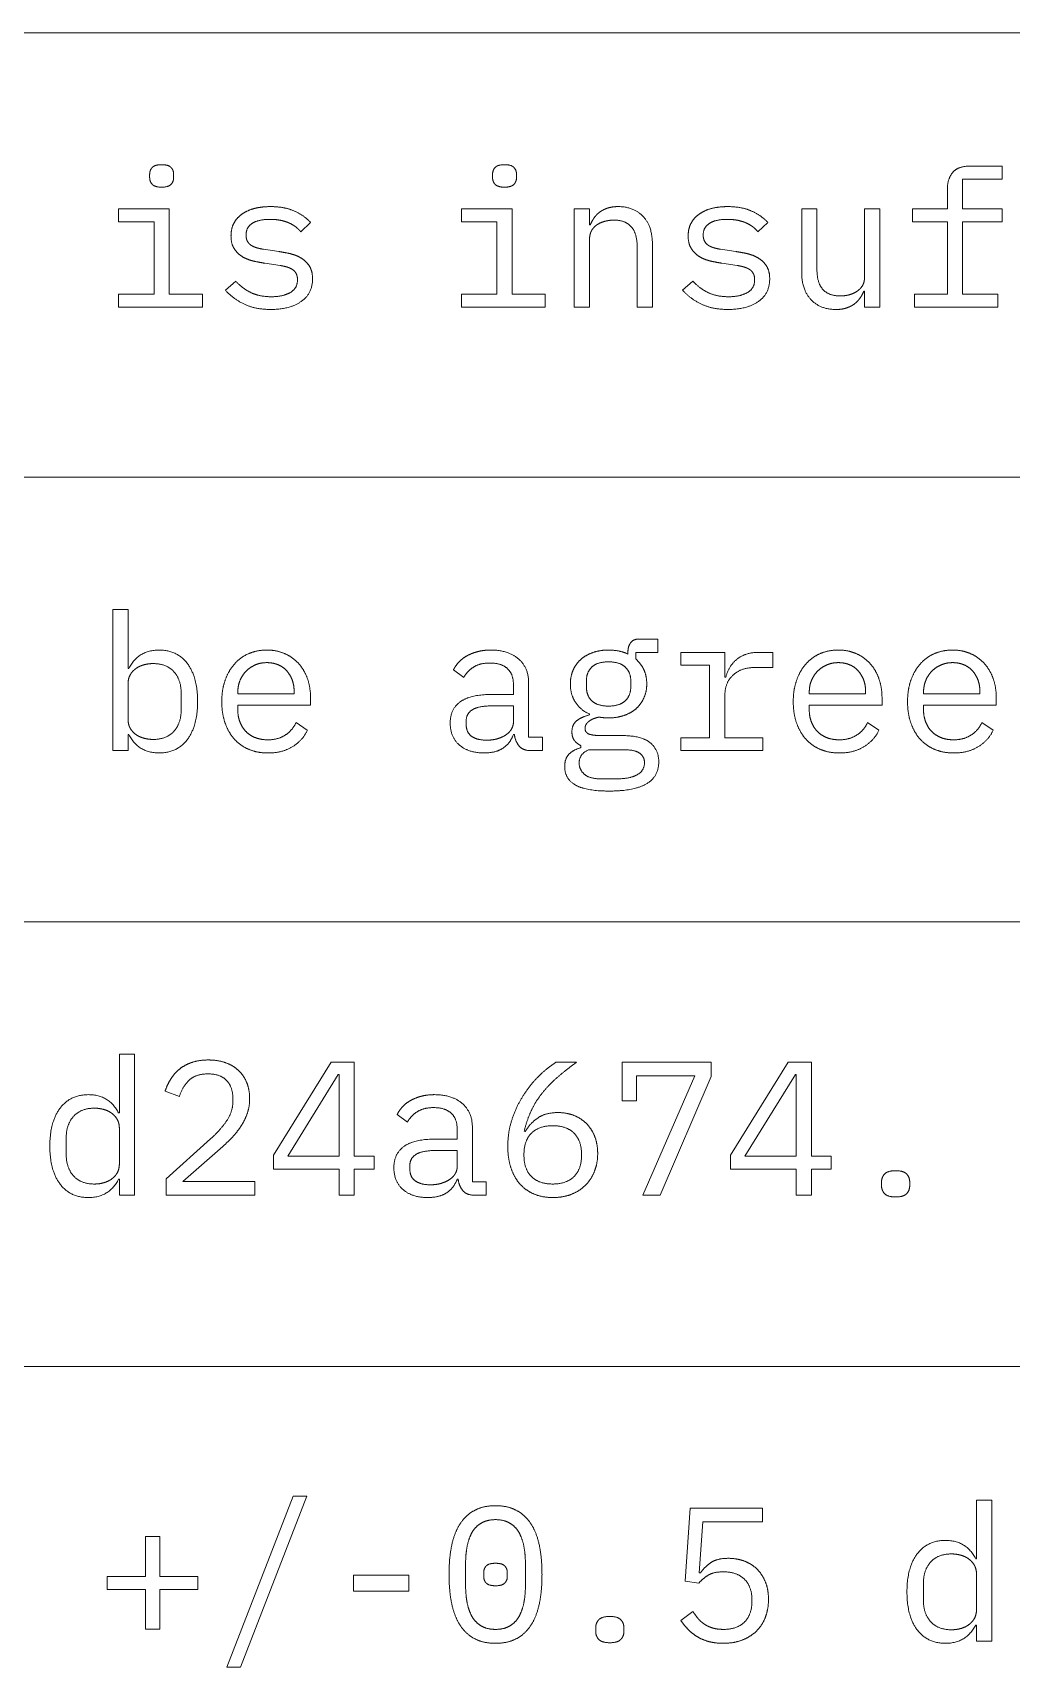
# Model space of a CAD drawing. Header units: millimetres. Extents: x 22 to 584, y 11 to 410.
# Drawn here: x 547.47 to 562.89, y 356.26 to 382 of the extents above; entities that cross this region are included whole.
import ezdxf

# ---------------------------------------------------------------- set-up
doc = ezdxf.new("R2010")
doc.units = ezdxf.units.MM
doc.layers.add('dims', color=7, linetype='Continuous', lineweight=5)

msp = doc.modelspace()

# ---------------------------------------------------------------- linework, layer by layer
at = {"layer": 'dims'}
for p, q in [((436.843, 382), (584, 382)), ((562.741, 379.898), (562.222, 379.898)), ((562.741, 379.694), (562.741, 379.898)), ((549.316, 379.769), (549.316, 379.721)), ((549.694, 379.721), (549.694, 379.769)), ((554.716, 379.769), (554.716, 379.721)), ((555.094, 379.721), (555.094, 379.769)), ((562.12, 379.694), (562.741, 379.694)), ((562.12, 379.226), (562.12, 379.694)), ((561.88, 379.544), (561.88, 379.226)), ((548.827, 379.226), (548.827, 379.022)), ((549.625, 379.226), (548.827, 379.226)), ((549.625, 377.882), (549.625, 379.226)), ((554.227, 379.226), (554.227, 379.022)), ((555.025, 379.226), (554.227, 379.226)), ((555.025, 377.882), (555.025, 379.226)), ((556.004, 379.226), (556.004, 377.678)), ((556.244, 379.226), (556.004, 379.226)), ((556.244, 378.974), (556.244, 379.226)), ((559.585, 379.226), (559.585, 378.233)), ((559.825, 379.226), (559.585, 379.226)), ((559.825, 378.275), (559.825, 379.226)), ((560.575, 379.226), (560.575, 378.152)), ((560.815, 379.226), (560.575, 379.226)), ((560.815, 377.678), (560.815, 379.226)), ((561.329, 379.226), (561.329, 379.022)), ((561.88, 379.226), (561.329, 379.226)), ((562.741, 379.226), (562.12, 379.226)), ((562.741, 379.022), (562.741, 379.226)), ((548.827, 379.022), (549.385, 379.022)), ((549.385, 379.022), (549.385, 377.882)), ((551.695, 378.866), (551.851, 379.013)), ((554.227, 379.022), (554.785, 379.022)), ((554.785, 379.022), (554.785, 377.882)), ((556.255, 378.974), (556.244, 378.974)), ((558.895, 378.866), (559.051, 379.013)), ((561.329, 379.022), (561.88, 379.022)), ((561.88, 379.022), (561.88, 377.882)), ((562.12, 379.022), (562.741, 379.022)), ((562.12, 377.882), (562.12, 379.022)), ((551.35, 378.554), (551.107, 378.59)), ((556.244, 377.678), (556.244, 378.752)), ((556.994, 378.629), (556.994, 377.678)), ((557.234, 377.678), (557.234, 378.671)), ((558.55, 378.554), (558.307, 378.59)), ((551.129, 378.371), (551.371, 378.335)), ((558.329, 378.371), (558.571, 378.335)), ((550.672, 378.086), (550.51, 377.945)), ((557.872, 378.086), (557.71, 377.945)), ((548.827, 377.882), (548.827, 377.678)), ((549.385, 377.882), (548.827, 377.882)), ((550.147, 377.882), (549.625, 377.882)), ((550.147, 377.678), (550.147, 377.882)), ((554.227, 377.882), (554.227, 377.678)), ((554.785, 377.882), (554.227, 377.882)), ((555.547, 377.882), (555.025, 377.882)), ((555.547, 377.678), (555.547, 377.882)), ((560.564, 377.93), (560.575, 377.93)), ((560.575, 377.93), (560.575, 377.678)), ((561.359, 377.882), (561.359, 377.678)), ((561.88, 377.882), (561.359, 377.882)), ((562.672, 377.882), (562.12, 377.882)), ((562.672, 377.678), (562.672, 377.882)), ((548.827, 377.678), (550.147, 377.678)), ((554.227, 377.678), (555.547, 377.678)), ((556.004, 377.678), (556.244, 377.678)), ((556.994, 377.678), (557.234, 377.678)), ((560.575, 377.678), (560.815, 377.678)), ((561.359, 377.678), (562.672, 377.678)), ((436.843, 375), (584, 375)), ((548.736, 372.916), (548.736, 370.696)), ((548.976, 372.916), (548.736, 372.916)), ((548.976, 371.992), (548.976, 372.916)), ((557.319, 372.454), (557.034, 372.454)), ((557.319, 372.244), (557.319, 372.454)), ((556.848, 372.244), (556.848, 372.217)), ((556.971, 372.244), (557.319, 372.244)), ((556.971, 372.139), (556.971, 372.244)), ((557.682, 372.244), (557.682, 372.04)), ((558.375, 372.244), (557.682, 372.244)), ((558.375, 371.854), (558.375, 372.244)), ((559.128, 372.244), (558.912, 372.244)), ((559.128, 372.004), (559.128, 372.244)), ((548.988, 371.992), (548.976, 371.992)), ((554.1, 371.968), (554.262, 371.848)), ((557.682, 372.04), (558.135, 372.04)), ((558.135, 372.04), (558.135, 370.9)), ((558.837, 372.004), (559.128, 372.004)), ((548.976, 371.191), (548.976, 371.749)), ((555.045, 371.734), (555.045, 371.581)), ((555.285, 370.906), (555.285, 371.758)), ((556.194, 371.704), (556.194, 371.791)), ((556.893, 371.791), (556.893, 371.704)), ((558.39, 371.854), (558.375, 371.854)), ((549.813, 371.602), (549.813, 371.338)), ((550.704, 371.59), (550.704, 371.611)), ((551.592, 371.59), (550.704, 371.59)), ((550.704, 371.41), (551.85, 371.41)), ((550.704, 371.338), (550.704, 371.41)), ((551.592, 371.623), (551.592, 371.59)), ((551.85, 371.41), (551.85, 371.524)), ((555.045, 371.581), (554.715, 371.581)), ((554.715, 371.401), (555.045, 371.401)), ((555.045, 371.401), (555.045, 371.146)), ((558.375, 370.9), (558.375, 371.569)), ((559.704, 371.59), (559.704, 371.611)), ((560.592, 371.59), (559.704, 371.59)), ((559.704, 371.41), (560.85, 371.41)), ((559.704, 371.338), (559.704, 371.41)), ((560.592, 371.623), (560.592, 371.59)), ((560.85, 371.41), (560.85, 371.524)), ((561.504, 371.59), (561.504, 371.611)), ((562.392, 371.59), (561.504, 371.59)), ((561.504, 371.41), (562.65, 371.41)), ((561.504, 371.338), (561.504, 371.41)), ((562.392, 371.623), (562.392, 371.59)), ((562.65, 371.41), (562.65, 371.524)), ((551.799, 371.017), (551.622, 371.137)), ((554.301, 371.104), (554.301, 371.167)), ((556.245, 371.272), (556.245, 371.26)), ((560.799, 371.017), (560.622, 371.137)), ((562.599, 371.017), (562.422, 371.137)), ((548.976, 370.948), (548.988, 370.948)), ((548.976, 370.696), (548.976, 370.948)), ((555.045, 370.948), (555.06, 370.948)), ((555.501, 370.906), (555.285, 370.906)), ((555.501, 370.696), (555.501, 370.906)), ((556.764, 370.933), (556.422, 370.933)), ((557.682, 370.9), (557.682, 370.696)), ((558.135, 370.9), (557.682, 370.9)), ((558.975, 370.9), (558.375, 370.9)), ((558.975, 370.696), (558.975, 370.9)), ((548.736, 370.696), (548.976, 370.696)), ((555.336, 370.696), (555.501, 370.696)), ((556.104, 370.777), (556.104, 370.741)), ((556.236, 370.711), (556.773, 370.711)), ((557.682, 370.696), (558.975, 370.696)), ((556.665, 370.252), (556.431, 370.252)), ((436.843, 368), (584, 368)), ((548.839, 365.916), (548.839, 364.992)), ((549.079, 365.916), (548.839, 365.916)), ((549.079, 363.696), (549.079, 365.916)), ((552.172, 365.79), (551.266, 364.329)), ((552.539, 365.79), (552.172, 365.79)), ((552.539, 364.314), (552.539, 365.79)), ((556.039, 365.79), (555.715, 365.79)), ((556.759, 365.79), (556.759, 365.184)), ((558.157, 365.79), (556.759, 365.79)), ((558.157, 365.568), (558.157, 365.79)), ((559.372, 365.79), (558.466, 364.329)), ((559.738, 365.79), (559.372, 365.79)), ((559.738, 364.314), (559.738, 365.79)), ((551.491, 364.314), (552.286, 365.595)), ((552.286, 365.595), (552.299, 365.595)), ((552.299, 365.595), (552.299, 364.314)), ((556.984, 365.574), (557.902, 365.574)), ((556.984, 365.184), (556.984, 365.574)), ((557.902, 365.574), (557.084, 363.696)), ((557.354, 363.696), (558.157, 365.568)), ((558.691, 364.314), (559.486, 365.595)), ((559.486, 365.595), (559.499, 365.595)), ((559.499, 365.595), (559.499, 364.314)), ((549.559, 365.334), (549.784, 365.25)), ((550.627, 365.211), (550.627, 365.175)), ((548.839, 364.992), (548.827, 364.992)), ((553.214, 364.968), (553.375, 364.848)), ((556.759, 365.184), (556.984, 365.184)), ((548.839, 364.749), (548.839, 364.191)), ((554.159, 364.734), (554.159, 364.581)), ((554.399, 363.906), (554.399, 364.758)), ((555.229, 364.698), (555.214, 364.704)), ((548.002, 364.338), (548.002, 364.602)), ((550.276, 364.584), (549.577, 363.954)), ((549.839, 363.915), (550.424, 364.425)), ((554.159, 364.581), (553.829, 364.581)), ((551.266, 364.329), (551.266, 364.107)), ((552.299, 364.314), (551.491, 364.314)), ((552.85, 364.314), (552.539, 364.314)), ((552.85, 364.107), (552.85, 364.314)), ((553.414, 364.104), (553.414, 364.167)), ((553.829, 364.401), (554.159, 364.401)), ((554.159, 364.401), (554.159, 364.146)), ((555.211, 364.32), (555.211, 364.344)), ((556.117, 364.344), (556.117, 364.32)), ((558.466, 364.329), (558.466, 364.107)), ((559.499, 364.314), (558.691, 364.314)), ((560.05, 364.314), (559.738, 364.314)), ((560.05, 364.107), (560.05, 364.314)), ((548.827, 363.948), (548.839, 363.948)), ((548.839, 363.948), (548.839, 363.696)), ((549.577, 363.954), (549.577, 363.696)), ((550.975, 363.915), (549.839, 363.915)), ((550.975, 363.696), (550.975, 363.915)), ((551.266, 364.107), (552.299, 364.107)), ((552.299, 364.107), (552.299, 363.696)), ((552.539, 364.107), (552.85, 364.107)), ((552.539, 363.696), (552.539, 364.107)), ((554.159, 363.948), (554.174, 363.948)), ((558.466, 364.107), (559.499, 364.107)), ((559.499, 364.107), (559.499, 363.696)), ((559.738, 364.107), (560.05, 364.107)), ((559.738, 363.696), (559.738, 364.107)), ((548.839, 363.696), (549.079, 363.696)), ((549.577, 363.696), (550.975, 363.696)), ((552.299, 363.696), (552.539, 363.696)), ((554.614, 363.906), (554.399, 363.906)), ((554.449, 363.696), (554.614, 363.696)), ((554.614, 363.696), (554.614, 363.906)), ((557.084, 363.696), (557.354, 363.696)), ((559.499, 363.696), (559.738, 363.696)), ((560.842, 363.903), (560.842, 363.849)), ((561.286, 363.849), (561.286, 363.903)), ((436.843, 361), (584, 361)), ((551.577, 358.958), (550.533, 356.264)), ((550.749, 356.264), (551.793, 358.958)), ((551.793, 358.958), (551.577, 358.958)), ((557.826, 358.772), (557.751, 357.62)), ((558.966, 358.772), (557.826, 358.772)), ((558.966, 358.553), (558.966, 358.772)), ((562.338, 358.898), (562.338, 357.974)), ((562.578, 358.898), (562.338, 358.898)), ((562.578, 356.678), (562.578, 358.898)), ((557.97, 357.752), (558.03, 358.553)), ((558.03, 358.553), (558.966, 358.553)), ((549.249, 358.322), (549.249, 357.695)), ((549.477, 358.322), (549.249, 358.322)), ((549.477, 357.695), (549.477, 358.322)), ((554.292, 357.554), (554.292, 357.896)), ((554.577, 357.758), (554.577, 357.692)), ((554.949, 357.692), (554.949, 357.758)), ((555.234, 357.896), (555.234, 357.554)), ((557.991, 357.752), (557.97, 357.752)), ((562.338, 357.974), (562.326, 357.974)), ((562.338, 357.731), (562.338, 357.173)), ((548.649, 357.695), (548.649, 357.491)), ((549.249, 357.695), (548.649, 357.695)), ((548.649, 357.491), (549.249, 357.491)), ((549.249, 357.491), (549.249, 356.864)), ((550.077, 357.695), (549.477, 357.695)), ((549.477, 357.491), (550.077, 357.491)), ((549.477, 356.864), (549.477, 357.491)), ((550.077, 357.491), (550.077, 357.695)), ((552.528, 357.716), (552.528, 357.464)), ((553.398, 357.716), (552.528, 357.716)), ((553.398, 357.464), (553.398, 357.716)), ((557.751, 357.62), (557.964, 357.59)), ((561.501, 357.32), (561.501, 357.584)), ((552.528, 357.464), (553.398, 357.464)), ((558.801, 357.326), (558.801, 357.302)), ((557.871, 357.143), (557.682, 356.999)), ((549.249, 356.864), (549.477, 356.864)), ((556.341, 356.885), (556.341, 356.831)), ((556.785, 356.831), (556.785, 356.885)), ((562.326, 356.93), (562.338, 356.93)), ((562.338, 356.93), (562.338, 356.678)), ((562.338, 356.678), (562.578, 356.678)), ((550.533, 356.264), (550.749, 356.264))]:
    msp.add_line(p, q, dxfattribs=at)
for points in [[(549.316, 379.769), (549.316, 379.835), (549.358, 379.879)], [(549.358, 379.879), (549.4, 379.922), (549.505, 379.922)], [(549.505, 379.922), (549.61, 379.922), (549.652, 379.879)], [(549.652, 379.879), (549.694, 379.835), (549.694, 379.769)], [(554.716, 379.769), (554.716, 379.835), (554.758, 379.879)], [(554.758, 379.879), (554.8, 379.922), (554.905, 379.922)], [(554.905, 379.922), (555.01, 379.922), (555.052, 379.879)], [(555.052, 379.879), (555.094, 379.835), (555.094, 379.769)], [(561.963, 379.799), (562.045, 379.898), (562.222, 379.898)], [(549.358, 379.611), (549.316, 379.655), (549.316, 379.721)], [(549.505, 379.568), (549.4, 379.568), (549.358, 379.611)], [(549.652, 379.611), (549.61, 379.568), (549.505, 379.568)], [(549.694, 379.721), (549.694, 379.655), (549.652, 379.611)], [(554.758, 379.611), (554.716, 379.655), (554.716, 379.721)], [(554.905, 379.568), (554.8, 379.568), (554.758, 379.611)], [(555.052, 379.611), (555.01, 379.568), (554.905, 379.568)], [(555.094, 379.721), (555.094, 379.655), (555.052, 379.611)], [(561.88, 379.544), (561.88, 379.7), (561.963, 379.799)], [(550.644, 379.003), (550.69, 379.088), (550.774, 379.146)], [(550.774, 379.146), (550.859, 379.205), (550.972, 379.234)], [(550.972, 379.234), (551.086, 379.262), (551.221, 379.262)], [(551.221, 379.262), (551.431, 379.262), (551.586, 379.196)], [(551.586, 379.196), (551.74, 379.13), (551.851, 379.013)], [(556.315, 379.083), (556.351, 379.136), (556.404, 379.175)], [(556.404, 379.175), (556.456, 379.214), (556.528, 379.238)], [(556.528, 379.238), (556.6, 379.262), (556.696, 379.262)], [(556.696, 379.262), (556.939, 379.262), (557.086, 379.108)], [(557.086, 379.108), (557.234, 378.953), (557.234, 378.671)], [(557.844, 379.003), (557.89, 379.088), (557.974, 379.146)], [(557.974, 379.146), (558.059, 379.205), (558.172, 379.234)], [(558.172, 379.234), (558.286, 379.262), (558.421, 379.262)], [(558.421, 379.262), (558.631, 379.262), (558.786, 379.196)], [(558.786, 379.196), (558.94, 379.13), (559.051, 379.013)], [(550.597, 378.8), (550.597, 378.917), (550.644, 379.003)], [(550.932, 378.998), (550.834, 378.935), (550.834, 378.815)], [(551.212, 379.061), (551.029, 379.061), (550.932, 378.998)], [(551.392, 379.043), (551.314, 379.061), (551.212, 379.061)], [(551.529, 378.996), (551.47, 379.025), (551.392, 379.043)], [(551.628, 378.933), (551.587, 378.968), (551.529, 378.996)], [(551.695, 378.866), (551.669, 378.899), (551.628, 378.933)], [(556.276, 378.884), (556.244, 378.827), (556.244, 378.752)], [(556.255, 378.974), (556.279, 379.031), (556.315, 379.083)], [(556.363, 378.977), (556.309, 378.941), (556.276, 378.884)], [(556.486, 379.031), (556.417, 379.013), (556.363, 378.977)], [(556.627, 379.049), (556.555, 379.049), (556.486, 379.031)], [(556.9, 378.945), (556.807, 379.049), (556.627, 379.049)], [(556.994, 378.629), (556.994, 378.842), (556.9, 378.945)], [(557.797, 378.8), (557.797, 378.917), (557.844, 379.003)], [(558.132, 378.998), (558.034, 378.935), (558.034, 378.815)], [(558.412, 379.061), (558.229, 379.061), (558.132, 378.998)], [(558.592, 379.043), (558.514, 379.061), (558.412, 379.061)], [(558.729, 378.996), (558.67, 379.025), (558.592, 379.043)], [(558.828, 378.933), (558.787, 378.968), (558.729, 378.996)], [(558.895, 378.866), (558.869, 378.899), (558.828, 378.933)], [(550.65, 378.596), (550.597, 378.674), (550.597, 378.8)], [(550.78, 378.471), (550.702, 378.518), (550.65, 378.596)], [(550.834, 378.815), (550.834, 378.755), (550.857, 378.714)], [(550.857, 378.714), (550.879, 378.674), (550.918, 378.65)], [(550.918, 378.65), (550.957, 378.626), (551.007, 378.612)], [(551.007, 378.612), (551.056, 378.599), (551.107, 378.59)], [(557.85, 378.596), (557.797, 378.674), (557.797, 378.8)], [(557.98, 378.471), (557.902, 378.518), (557.85, 378.596)], [(558.034, 378.815), (558.034, 378.755), (558.057, 378.714)], [(558.057, 378.714), (558.079, 378.674), (558.118, 378.65)], [(558.118, 378.65), (558.157, 378.626), (558.207, 378.612)], [(558.207, 378.612), (558.256, 378.599), (558.307, 378.59)], [(550.953, 378.404), (550.859, 378.425), (550.78, 378.471)], [(551.129, 378.371), (551.047, 378.383), (550.953, 378.404)], [(551.35, 378.554), (551.434, 378.542), (551.527, 378.521)], [(551.473, 378.312), (551.425, 378.326), (551.371, 378.335)], [(551.527, 378.521), (551.62, 378.5), (551.698, 378.454)], [(551.698, 378.454), (551.776, 378.407), (551.829, 378.329)], [(551.829, 378.329), (551.881, 378.251), (551.881, 378.125)], [(558.153, 378.404), (558.059, 378.425), (557.98, 378.471)], [(558.329, 378.371), (558.247, 378.383), (558.153, 378.404)], [(558.55, 378.554), (558.634, 378.542), (558.727, 378.521)], [(558.673, 378.312), (558.625, 378.326), (558.571, 378.335)], [(558.727, 378.521), (558.82, 378.5), (558.898, 378.454)], [(558.898, 378.454), (558.976, 378.407), (559.029, 378.329)], [(559.029, 378.329), (559.081, 378.251), (559.081, 378.125)], [(550.672, 378.086), (550.784, 377.969), (550.915, 377.906)], [(551.56, 378.275), (551.521, 378.299), (551.473, 378.312)], [(551.529, 377.908), (551.644, 377.972), (551.644, 378.11)], [(551.622, 378.21), (551.599, 378.251), (551.56, 378.275)], [(551.644, 378.11), (551.644, 378.17), (551.622, 378.21)], [(551.881, 378.125), (551.881, 377.894), (551.703, 377.768)], [(557.872, 378.086), (557.984, 377.969), (558.115, 377.906)], [(558.76, 378.275), (558.721, 378.299), (558.673, 378.312)], [(558.729, 377.908), (558.844, 377.972), (558.844, 378.11)], [(558.822, 378.21), (558.799, 378.251), (558.76, 378.275)], [(558.844, 378.11), (558.844, 378.17), (558.822, 378.21)], [(559.081, 378.125), (559.081, 377.894), (558.903, 377.768)], [(559.732, 377.796), (559.585, 377.951), (559.585, 378.233)], [(559.825, 378.275), (559.825, 378.062), (559.918, 377.959)], [(560.542, 378.018), (560.575, 378.074), (560.575, 378.152)], [(550.809, 377.725), (550.634, 377.807), (550.51, 377.945)], [(550.915, 377.906), (551.047, 377.843), (551.234, 377.843)], [(551.234, 377.843), (551.414, 377.843), (551.529, 377.908)], [(558.009, 377.725), (557.834, 377.807), (557.71, 377.945)], [(558.115, 377.906), (558.247, 377.843), (558.434, 377.843)], [(558.434, 377.843), (558.614, 377.843), (558.729, 377.908)], [(559.918, 377.959), (560.011, 377.855), (560.191, 377.855)], [(560.191, 377.855), (560.264, 377.855), (560.332, 377.873)], [(560.332, 377.873), (560.401, 377.891), (560.455, 377.927)], [(560.503, 377.82), (560.467, 377.768), (560.415, 377.729)], [(560.455, 377.927), (560.509, 377.963), (560.542, 378.018)], [(560.564, 377.93), (560.539, 377.873), (560.503, 377.82)], [(551.227, 377.642), (550.984, 377.642), (550.809, 377.725)], [(551.703, 377.768), (551.524, 377.642), (551.227, 377.642)], [(558.427, 377.642), (558.184, 377.642), (558.009, 377.725)], [(558.903, 377.768), (558.724, 377.642), (558.427, 377.642)], [(560.122, 377.642), (559.879, 377.642), (559.732, 377.796)], [(560.29, 377.666), (560.219, 377.642), (560.122, 377.642)], [(560.415, 377.729), (560.362, 377.69), (560.29, 377.666)], [(556.89, 372.394), (556.932, 372.454), (557.034, 372.454)], [(548.988, 371.992), (549.138, 372.28), (549.465, 372.28)], [(549.465, 372.28), (549.75, 372.28), (549.91, 372.067)], [(550.65, 372.059), (550.743, 372.166), (550.873, 372.223)], [(550.873, 372.223), (551.004, 372.28), (551.163, 372.28)], [(551.163, 372.28), (551.319, 372.28), (551.446, 372.223)], [(551.446, 372.223), (551.574, 372.166), (551.664, 372.065)], [(554.181, 372.085), (554.232, 372.142), (554.307, 372.185)], [(554.307, 372.185), (554.382, 372.229), (554.478, 372.254)], [(554.478, 372.254), (554.574, 372.28), (554.691, 372.28)], [(554.691, 372.28), (554.964, 372.28), (555.124, 372.142)], [(556.105, 372.131), (556.185, 372.202), (556.296, 372.241)], [(556.296, 372.241), (556.407, 372.28), (556.542, 372.28)], [(556.542, 372.28), (556.716, 372.28), (556.848, 372.217)], [(556.848, 372.244), (556.848, 372.334), (556.89, 372.394)], [(558.571, 372.14), (558.705, 372.244), (558.912, 372.244)], [(559.65, 372.059), (559.743, 372.166), (559.873, 372.223)], [(559.873, 372.223), (560.004, 372.28), (560.163, 372.28)], [(560.163, 372.28), (560.319, 372.28), (560.446, 372.223)], [(560.446, 372.223), (560.574, 372.166), (560.664, 372.065)], [(561.45, 372.059), (561.543, 372.166), (561.673, 372.223)], [(561.673, 372.223), (561.804, 372.28), (561.963, 372.28)], [(561.963, 372.28), (562.119, 372.28), (562.246, 372.223)], [(562.246, 372.223), (562.374, 372.166), (562.464, 372.065)], [(549.007, 371.885), (548.976, 371.827), (548.976, 371.749)], [(549.093, 371.984), (549.039, 371.944), (549.007, 371.885)], [(549.219, 372.046), (549.147, 372.025), (549.093, 371.984)], [(549.372, 372.067), (549.291, 372.067), (549.219, 372.046)], [(549.697, 371.939), (549.582, 372.067), (549.372, 372.067)], [(549.813, 371.602), (549.813, 371.812), (549.697, 371.939)], [(549.91, 372.067), (550.071, 371.854), (550.071, 371.47)], [(550.504, 371.803), (550.557, 371.953), (550.65, 372.059)], [(550.834, 371.947), (550.773, 371.884), (550.738, 371.798)], [(550.98, 372.046), (550.896, 372.01), (550.834, 371.947)], [(551.163, 372.082), (551.064, 372.082), (550.98, 372.046)], [(551.338, 372.049), (551.259, 372.082), (551.163, 372.082)], [(551.473, 371.954), (551.418, 372.016), (551.338, 372.049)], [(551.56, 371.809), (551.529, 371.893), (551.473, 371.954)], [(551.664, 372.065), (551.754, 371.965), (551.802, 371.827)], [(554.1, 371.968), (554.13, 372.028), (554.181, 372.085)], [(554.421, 372.014), (554.322, 371.953), (554.262, 371.848)], [(554.676, 372.076), (554.52, 372.076), (554.421, 372.014)], [(554.949, 371.99), (554.853, 372.076), (554.676, 372.076)], [(555.045, 371.734), (555.045, 371.905), (554.949, 371.99)], [(555.124, 372.142), (555.285, 372.004), (555.285, 371.758)], [(555.942, 371.746), (555.942, 371.863), (555.984, 371.962)], [(555.984, 371.962), (556.026, 372.061), (556.105, 372.131)], [(556.278, 372.011), (556.194, 371.929), (556.194, 371.791)], [(556.542, 372.094), (556.362, 372.094), (556.278, 372.011)], [(556.807, 372.011), (556.722, 372.094), (556.542, 372.094)], [(556.893, 371.791), (556.893, 371.929), (556.807, 372.011)], [(556.971, 372.139), (557.055, 372.067), (557.1, 371.968)], [(557.1, 371.968), (557.145, 371.869), (557.145, 371.746)], [(558.39, 371.854), (558.438, 372.037), (558.571, 372.14)], [(558.837, 372.004), (558.63, 372.004), (558.502, 371.884)], [(559.504, 371.803), (559.557, 371.953), (559.65, 372.059)], [(559.834, 371.947), (559.773, 371.884), (559.738, 371.798)], [(559.98, 372.046), (559.896, 372.01), (559.834, 371.947)], [(560.163, 372.082), (560.064, 372.082), (559.98, 372.046)], [(560.338, 372.049), (560.259, 372.082), (560.163, 372.082)], [(560.473, 371.954), (560.418, 372.016), (560.338, 372.049)], [(560.56, 371.809), (560.529, 371.893), (560.473, 371.954)], [(560.664, 372.065), (560.754, 371.965), (560.802, 371.827)], [(561.304, 371.803), (561.357, 371.953), (561.45, 372.059)], [(561.634, 371.947), (561.573, 371.884), (561.538, 371.798)], [(561.78, 372.046), (561.696, 372.01), (561.634, 371.947)], [(561.963, 372.082), (561.864, 372.082), (561.78, 372.046)], [(562.138, 372.049), (562.059, 372.082), (561.963, 372.082)], [(562.273, 371.954), (562.218, 372.016), (562.138, 372.049)], [(562.36, 371.809), (562.329, 371.893), (562.273, 371.954)], [(562.464, 372.065), (562.554, 371.965), (562.602, 371.827)], [(550.452, 371.467), (550.452, 371.653), (550.504, 371.803)], [(550.738, 371.798), (550.704, 371.713), (550.704, 371.611)], [(551.592, 371.623), (551.592, 371.725), (551.56, 371.809)], [(551.802, 371.827), (551.85, 371.689), (551.85, 371.524)], [(556.021, 371.458), (555.942, 371.581), (555.942, 371.746)], [(556.194, 371.704), (556.194, 371.566), (556.278, 371.482)], [(556.807, 371.482), (556.893, 371.566), (556.893, 371.704)], [(557.145, 371.746), (557.145, 371.629), (557.101, 371.53)], [(558.502, 371.884), (558.375, 371.764), (558.375, 371.569)], [(559.452, 371.467), (559.452, 371.653), (559.504, 371.803)], [(559.738, 371.798), (559.704, 371.713), (559.704, 371.611)], [(560.592, 371.623), (560.592, 371.725), (560.56, 371.809)], [(560.802, 371.827), (560.85, 371.689), (560.85, 371.524)], [(561.252, 371.467), (561.252, 371.653), (561.304, 371.803)], [(561.538, 371.798), (561.504, 371.713), (561.504, 371.611)], [(562.392, 371.623), (562.392, 371.725), (562.36, 371.809)], [(562.602, 371.827), (562.65, 371.689), (562.65, 371.524)], [(550.071, 371.47), (550.071, 371.086), (549.91, 370.873)], [(550.503, 371.135), (550.452, 371.284), (550.452, 371.467)], [(554.049, 371.131), (554.049, 371.347), (554.206, 371.464)], [(554.206, 371.464), (554.364, 371.581), (554.715, 371.581)], [(554.715, 371.401), (554.499, 371.401), (554.4, 371.341)], [(556.245, 371.272), (556.101, 371.335), (556.021, 371.458)], [(556.278, 371.482), (556.362, 371.398), (556.542, 371.398)], [(556.542, 371.398), (556.722, 371.398), (556.807, 371.482)], [(557.101, 371.53), (557.058, 371.431), (556.98, 371.36)], [(559.503, 371.135), (559.452, 371.284), (559.452, 371.467)], [(561.303, 371.135), (561.252, 371.284), (561.252, 371.467)], [(548.976, 371.191), (548.976, 371.113), (549.007, 371.054)], [(549.697, 371), (549.813, 371.128), (549.813, 371.338)], [(550.648, 370.88), (550.554, 370.987), (550.503, 371.135)], [(550.704, 371.338), (550.704, 371.236), (550.737, 371.149)], [(550.737, 371.149), (550.77, 371.062), (550.831, 370.999)], [(551.448, 370.939), (551.562, 371.011), (551.622, 371.137)], [(554.193, 370.786), (554.049, 370.912), (554.049, 371.131)], [(554.4, 371.341), (554.301, 371.281), (554.301, 371.167)], [(555.013, 371.033), (555.045, 371.086), (555.045, 371.146)], [(555.966, 370.99), (555.966, 371.11), (556.045, 371.17)], [(556.045, 371.17), (556.125, 371.23), (556.245, 371.26)], [(556.194, 371.116), (556.173, 371.086), (556.173, 371.047)], [(556.248, 371.168), (556.215, 371.146), (556.194, 371.116)], [(556.32, 371.204), (556.281, 371.191), (556.248, 371.168)], [(556.395, 371.224), (556.359, 371.218), (556.32, 371.204)], [(556.467, 371.215), (556.431, 371.218), (556.395, 371.224)], [(556.542, 371.212), (556.503, 371.212), (556.467, 371.215)], [(556.789, 371.251), (556.677, 371.212), (556.542, 371.212)], [(556.98, 371.36), (556.902, 371.29), (556.789, 371.251)], [(559.648, 370.88), (559.554, 370.987), (559.503, 371.135)], [(559.704, 371.338), (559.704, 371.236), (559.737, 371.149)], [(559.737, 371.149), (559.77, 371.062), (559.831, 370.999)], [(560.448, 370.939), (560.562, 371.011), (560.622, 371.137)], [(561.448, 370.88), (561.354, 370.987), (561.303, 371.135)], [(561.504, 371.338), (561.504, 371.236), (561.537, 371.149)], [(561.537, 371.149), (561.57, 371.062), (561.631, 370.999)], [(562.248, 370.939), (562.362, 371.011), (562.422, 371.137)], [(549.465, 370.66), (549.138, 370.66), (548.988, 370.948)], [(549.007, 371.054), (549.039, 370.996), (549.093, 370.955)], [(549.093, 370.955), (549.147, 370.915), (549.219, 370.894)], [(549.219, 370.894), (549.291, 370.873), (549.372, 370.873)], [(549.372, 370.873), (549.582, 370.873), (549.697, 371)], [(549.91, 370.873), (549.75, 370.66), (549.465, 370.66)], [(550.876, 370.717), (550.743, 370.774), (550.648, 370.88)], [(550.831, 370.999), (550.893, 370.936), (550.981, 370.901)], [(550.981, 370.901), (551.07, 370.867), (551.178, 370.867)], [(551.178, 370.867), (551.334, 370.867), (551.448, 370.939)], [(551.799, 371.017), (551.73, 370.861), (551.569, 370.76)], [(554.301, 371.104), (554.301, 370.984), (554.386, 370.922)], [(554.386, 370.922), (554.472, 370.861), (554.622, 370.861)], [(554.622, 370.861), (554.715, 370.861), (554.791, 370.883)], [(554.791, 370.883), (554.868, 370.906), (554.925, 370.943)], [(555.045, 370.948), (554.994, 370.813), (554.881, 370.736)], [(554.925, 370.943), (554.982, 370.981), (555.013, 371.033)], [(555.135, 370.768), (555.075, 370.84), (555.06, 370.948)], [(556.002, 370.861), (555.966, 370.912), (555.966, 370.99)], [(556.104, 370.777), (556.038, 370.81), (556.002, 370.861)], [(556.173, 371.047), (556.173, 370.978), (556.242, 370.955)], [(556.242, 370.955), (556.311, 370.933), (556.422, 370.933)], [(556.764, 370.933), (557.064, 370.933), (557.199, 370.82)], [(559.876, 370.717), (559.743, 370.774), (559.648, 370.88)], [(559.831, 370.999), (559.893, 370.936), (559.981, 370.901)], [(559.981, 370.901), (560.07, 370.867), (560.178, 370.867)], [(560.178, 370.867), (560.334, 370.867), (560.448, 370.939)], [(560.799, 371.017), (560.73, 370.861), (560.569, 370.76)], [(561.676, 370.717), (561.543, 370.774), (561.448, 370.88)], [(561.631, 370.999), (561.693, 370.936), (561.781, 370.901)], [(561.781, 370.901), (561.87, 370.867), (561.978, 370.867)], [(561.978, 370.867), (562.134, 370.867), (562.248, 370.939)], [(562.599, 371.017), (562.53, 370.861), (562.369, 370.76)], [(551.178, 370.66), (551.01, 370.66), (550.876, 370.717)], [(551.569, 370.76), (551.409, 370.66), (551.178, 370.66)], [(554.58, 370.66), (554.337, 370.66), (554.193, 370.786)], [(554.881, 370.736), (554.769, 370.66), (554.58, 370.66)], [(555.336, 370.696), (555.195, 370.696), (555.135, 370.768)], [(555.852, 370.444), (555.852, 370.57), (555.918, 370.639)], [(555.918, 370.639), (555.984, 370.708), (556.104, 370.741)], [(556.236, 370.711), (556.08, 370.648), (556.08, 370.501)], [(557.034, 370.655), (556.959, 370.711), (556.773, 370.711)], [(557.109, 370.507), (557.109, 370.6), (557.034, 370.655)], [(557.199, 370.82), (557.334, 370.708), (557.334, 370.519)], [(560.178, 370.66), (560.01, 370.66), (559.876, 370.717)], [(560.569, 370.76), (560.409, 370.66), (560.178, 370.66)], [(561.978, 370.66), (561.81, 370.66), (561.676, 370.717)], [(562.369, 370.76), (562.209, 370.66), (561.978, 370.66)], [(556.015, 370.159), (555.852, 370.258), (555.852, 370.444)], [(556.08, 370.501), (556.08, 370.399), (556.161, 370.325)], [(556.992, 370.316), (557.109, 370.381), (557.109, 370.507)], [(557.334, 370.519), (557.334, 370.285), (557.139, 370.173)], [(556.554, 370.06), (556.179, 370.06), (556.015, 370.159)], [(556.161, 370.325), (556.242, 370.252), (556.431, 370.252)], [(557.139, 370.173), (556.944, 370.06), (556.554, 370.06)], [(556.665, 370.252), (556.875, 370.252), (556.992, 370.316)], [(549.775, 365.673), (549.856, 365.742), (549.972, 365.784)], [(549.972, 365.784), (550.087, 365.826), (550.24, 365.826)], [(550.24, 365.826), (550.396, 365.826), (550.518, 365.781)], [(550.518, 365.781), (550.639, 365.736), (550.722, 365.655)], [(555.451, 365.578), (555.586, 365.709), (555.715, 365.79)], [(556.039, 365.79), (555.869, 365.667), (555.735, 365.55)], [(549.559, 365.334), (549.589, 365.427), (549.642, 365.515)], [(549.642, 365.515), (549.694, 365.604), (549.775, 365.673)], [(549.939, 365.509), (549.835, 365.412), (549.784, 365.25)], [(550.234, 365.607), (550.042, 365.607), (549.939, 365.509)], [(550.528, 365.503), (550.429, 365.607), (550.234, 365.607)], [(550.627, 365.211), (550.627, 365.4), (550.528, 365.503)], [(550.722, 365.655), (550.804, 365.574), (550.848, 365.463)], [(550.848, 365.463), (550.891, 365.352), (550.891, 365.22)], [(555.207, 365.278), (555.316, 365.448), (555.451, 365.578)], [(555.735, 365.55), (555.601, 365.433), (555.499, 365.305)], [(547.905, 365.067), (548.065, 365.28), (548.35, 365.28)], [(548.35, 365.28), (548.677, 365.28), (548.827, 364.992)], [(550.891, 365.22), (550.891, 365.1), (550.857, 364.995)], [(553.42, 365.185), (553.495, 365.229), (553.591, 365.254)], [(553.591, 365.254), (553.687, 365.28), (553.804, 365.28)], [(553.804, 365.28), (554.077, 365.28), (554.238, 365.142)], [(555.027, 364.903), (555.097, 365.109), (555.207, 365.278)], [(555.499, 365.305), (555.397, 365.178), (555.328, 365.032)], [(547.744, 364.47), (547.744, 364.854), (547.905, 365.067)], [(548.118, 364.939), (548.002, 364.812), (548.002, 364.602)], [(548.444, 365.067), (548.234, 365.067), (548.118, 364.939)], [(548.596, 365.046), (548.524, 365.067), (548.444, 365.067)], [(548.722, 364.984), (548.669, 365.025), (548.596, 365.046)], [(548.808, 364.885), (548.776, 364.944), (548.722, 364.984)], [(550.528, 364.867), (550.627, 365.013), (550.627, 365.175)], [(550.857, 364.995), (550.822, 364.89), (550.761, 364.794)], [(553.214, 364.968), (553.244, 365.028), (553.294, 365.085)], [(553.294, 365.085), (553.345, 365.142), (553.42, 365.185)], [(553.534, 365.014), (553.435, 364.953), (553.375, 364.848)], [(553.789, 365.076), (553.634, 365.076), (553.534, 365.014)], [(554.062, 364.99), (553.966, 365.076), (553.789, 365.076)], [(554.159, 364.734), (554.159, 364.905), (554.062, 364.99)], [(554.238, 365.142), (554.399, 365.004), (554.399, 364.758)], [(555.328, 365.032), (555.259, 364.887), (555.214, 364.704)], [(555.427, 364.912), (555.55, 364.998), (555.745, 364.998)], [(555.745, 364.998), (555.884, 364.998), (555.997, 364.953)], [(555.997, 364.953), (556.111, 364.908), (556.195, 364.824)], [(548.839, 364.749), (548.839, 364.827), (548.808, 364.885)], [(550.276, 364.584), (550.429, 364.722), (550.528, 364.867)], [(550.761, 364.794), (550.699, 364.698), (550.614, 364.606)], [(554.956, 364.464), (554.956, 364.698), (555.027, 364.903)], [(555.229, 364.698), (555.304, 364.827), (555.427, 364.912)], [(555.664, 364.791), (555.449, 364.791), (555.33, 364.674)], [(555.999, 364.674), (555.88, 364.791), (555.664, 364.791)], [(556.195, 364.824), (556.279, 364.74), (556.326, 364.62)], [(547.905, 363.873), (547.744, 364.086), (547.744, 364.47)], [(550.614, 364.606), (550.528, 364.515), (550.424, 364.425)], [(553.162, 364.131), (553.162, 364.347), (553.32, 364.464)], [(553.32, 364.464), (553.477, 364.581), (553.829, 364.581)], [(555.006, 364.128), (554.956, 364.278), (554.956, 364.464)], [(555.33, 364.674), (555.211, 364.557), (555.211, 364.344)], [(556.117, 364.344), (556.117, 364.557), (555.999, 364.674)], [(556.326, 364.62), (556.372, 364.5), (556.372, 364.353)], [(548.002, 364.338), (548.002, 364.128), (548.118, 364)], [(548.808, 364.054), (548.839, 364.113), (548.839, 364.191)], [(553.513, 364.341), (553.414, 364.281), (553.414, 364.167)], [(553.829, 364.401), (553.612, 364.401), (553.513, 364.341)], [(555.211, 364.32), (555.211, 364.107), (555.33, 363.99)], [(555.999, 363.99), (556.117, 364.107), (556.117, 364.32)], [(556.372, 364.353), (556.372, 364.2), (556.321, 364.073)], [(548.118, 364), (548.234, 363.873), (548.444, 363.873)], [(548.827, 363.948), (548.677, 363.66), (548.35, 363.66)], [(548.596, 363.894), (548.669, 363.915), (548.722, 363.955)], [(548.722, 363.955), (548.776, 363.996), (548.808, 364.054)], [(553.306, 363.786), (553.162, 363.912), (553.162, 364.131)], [(553.414, 364.104), (553.414, 363.984), (553.5, 363.922)], [(553.5, 363.922), (553.585, 363.861), (553.735, 363.861)], [(553.905, 363.883), (553.981, 363.906), (554.038, 363.943)], [(554.159, 363.948), (554.107, 363.813), (553.995, 363.736)], [(554.038, 363.943), (554.095, 363.981), (554.127, 364.033)], [(554.127, 364.033), (554.159, 364.086), (554.159, 364.146)], [(554.249, 363.768), (554.189, 363.84), (554.174, 363.948)], [(555.147, 363.874), (555.055, 363.978), (555.006, 364.128)], [(555.33, 363.99), (555.449, 363.873), (555.664, 363.873)], [(555.664, 363.873), (555.88, 363.873), (555.999, 363.99)], [(556.321, 364.073), (556.27, 363.945), (556.179, 363.853)], [(560.842, 363.903), (560.842, 363.981), (560.892, 364.032)], [(560.892, 364.032), (560.941, 364.083), (561.064, 364.083)], [(561.064, 364.083), (561.187, 364.083), (561.237, 364.032)], [(561.237, 364.032), (561.286, 363.981), (561.286, 363.903)], [(548.35, 363.66), (548.065, 363.66), (547.905, 363.873)], [(548.444, 363.873), (548.524, 363.873), (548.596, 363.894)], [(553.694, 363.66), (553.45, 363.66), (553.306, 363.786)], [(553.995, 363.736), (553.882, 363.66), (553.694, 363.66)], [(553.735, 363.861), (553.829, 363.861), (553.905, 363.883)], [(554.449, 363.696), (554.309, 363.696), (554.249, 363.768)], [(555.37, 363.715), (555.239, 363.771), (555.147, 363.874)], [(555.667, 363.66), (555.502, 363.66), (555.37, 363.715)], [(555.957, 363.711), (555.826, 363.66), (555.667, 363.66)], [(556.179, 363.853), (556.087, 363.762), (555.957, 363.711)], [(560.892, 363.72), (560.842, 363.771), (560.842, 363.849)], [(561.064, 363.669), (560.941, 363.669), (560.892, 363.72)], [(561.237, 363.72), (561.187, 363.669), (561.064, 363.669)], [(561.286, 363.849), (561.286, 363.771), (561.237, 363.72)], [(554.433, 358.734), (554.571, 358.808), (554.763, 358.808)], [(554.763, 358.808), (554.955, 358.808), (555.093, 358.734)], [(554.073, 358.183), (554.115, 358.385), (554.205, 358.523)], [(554.205, 358.523), (554.295, 358.661), (554.433, 358.734)], [(554.547, 358.539), (554.457, 358.49), (554.401, 358.4)], [(554.763, 358.589), (554.637, 358.589), (554.547, 358.539)], [(554.979, 358.539), (554.889, 358.589), (554.763, 358.589)], [(555.124, 358.4), (555.069, 358.49), (554.979, 358.539)], [(555.093, 358.734), (555.231, 358.661), (555.321, 358.523)], [(555.321, 358.523), (555.411, 358.385), (555.453, 358.183)], [(554.401, 358.4), (554.346, 358.31), (554.319, 358.181)], [(555.207, 358.181), (555.18, 358.31), (555.124, 358.4)], [(561.403, 358.049), (561.564, 358.262), (561.849, 358.262)], [(561.849, 358.262), (562.176, 358.262), (562.326, 357.974)], [(554.031, 357.725), (554.031, 357.98), (554.073, 358.183)], [(554.319, 358.181), (554.292, 358.052), (554.292, 357.896)], [(555.234, 357.896), (555.234, 358.052), (555.207, 358.181)], [(555.453, 358.183), (555.495, 357.98), (555.495, 357.725)], [(561.243, 357.452), (561.243, 357.836), (561.403, 358.049)], [(561.942, 358.049), (561.732, 358.049), (561.616, 357.921)], [(562.095, 358.028), (562.023, 358.049), (561.942, 358.049)], [(562.221, 357.966), (562.167, 358.007), (562.095, 358.028)], [(554.577, 357.758), (554.577, 357.818), (554.617, 357.86)], [(554.617, 357.86), (554.658, 357.902), (554.763, 357.902)], [(554.763, 357.902), (554.868, 357.902), (554.908, 357.86)], [(554.908, 357.86), (554.949, 357.818), (554.949, 357.758)], [(557.991, 357.752), (558.069, 357.857), (558.165, 357.919)], [(558.348, 357.767), (558.198, 357.767), (558.115, 357.716)], [(558.165, 357.919), (558.261, 357.98), (558.429, 357.98)], [(558.684, 357.65), (558.567, 357.767), (558.348, 357.767)], [(558.429, 357.98), (558.567, 357.98), (558.682, 357.936)], [(558.682, 357.936), (558.798, 357.893), (558.882, 357.809)], [(558.882, 357.809), (558.966, 357.725), (559.014, 357.606)], [(561.616, 357.921), (561.501, 357.794), (561.501, 357.584)], [(562.306, 357.867), (562.275, 357.926), (562.221, 357.966)], [(562.338, 357.731), (562.338, 357.809), (562.306, 357.867)], [(554.073, 357.266), (554.031, 357.467), (554.031, 357.725)], [(554.292, 357.554), (554.292, 357.395), (554.319, 357.268)], [(554.617, 357.59), (554.577, 357.632), (554.577, 357.692)], [(554.763, 357.548), (554.658, 357.548), (554.617, 357.59)], [(554.908, 357.59), (554.868, 357.548), (554.763, 357.548)], [(554.949, 357.692), (554.949, 357.632), (554.908, 357.59)], [(555.207, 357.268), (555.234, 357.395), (555.234, 357.554)], [(555.495, 357.725), (555.495, 357.467), (555.453, 357.266)], [(558.115, 357.716), (558.033, 357.665), (557.964, 357.59)], [(558.801, 357.326), (558.801, 357.533), (558.684, 357.65)], [(559.014, 357.606), (559.062, 357.488), (559.062, 357.335)], [(554.205, 356.927), (554.115, 357.065), (554.073, 357.266)], [(554.319, 357.268), (554.346, 357.14), (554.401, 357.05)], [(555.124, 357.05), (555.18, 357.14), (555.207, 357.268)], [(555.453, 357.266), (555.411, 357.065), (555.321, 356.927)], [(558.685, 356.978), (558.801, 357.095), (558.801, 357.302)], [(559.062, 357.335), (559.062, 357.182), (559.014, 357.055)], [(561.403, 356.855), (561.243, 357.068), (561.243, 357.452)], [(561.501, 357.32), (561.501, 357.11), (561.616, 356.983)], [(554.401, 357.05), (554.457, 356.96), (554.547, 356.91)], [(554.979, 356.91), (555.069, 356.96), (555.124, 357.05)], [(556.341, 356.885), (556.341, 356.963), (556.39, 357.014)], [(556.39, 357.014), (556.44, 357.065), (556.563, 357.065)], [(556.563, 357.065), (556.686, 357.065), (556.735, 357.014)], [(556.735, 357.014), (556.785, 356.963), (556.785, 356.885)], [(557.79, 356.867), (557.73, 356.93), (557.682, 356.999)], [(557.871, 357.143), (557.913, 357.08), (557.956, 357.029)], [(557.956, 357.029), (558, 356.978), (558.057, 356.94)], [(558.354, 356.861), (558.57, 356.861), (558.685, 356.978)], [(559.014, 357.055), (558.966, 356.927), (558.873, 356.835)], [(561.616, 356.983), (561.732, 356.855), (561.942, 356.855)], [(562.221, 356.938), (562.275, 356.978), (562.306, 357.036)], [(562.306, 357.036), (562.338, 357.095), (562.338, 357.173)], [(554.433, 356.715), (554.295, 356.789), (554.205, 356.927)], [(554.763, 356.642), (554.571, 356.642), (554.433, 356.715)], [(554.547, 356.91), (554.637, 356.861), (554.763, 356.861)], [(554.763, 356.861), (554.889, 356.861), (554.979, 356.91)], [(555.093, 356.715), (554.955, 356.642), (554.763, 356.642)], [(555.321, 356.927), (555.231, 356.789), (555.093, 356.715)], [(556.39, 356.702), (556.341, 356.753), (556.341, 356.831)], [(556.563, 356.651), (556.44, 356.651), (556.39, 356.702)], [(556.735, 356.702), (556.686, 356.651), (556.563, 356.651)], [(556.785, 356.831), (556.785, 356.753), (556.735, 356.702)], [(557.929, 356.753), (557.85, 356.804), (557.79, 356.867)], [(558.112, 356.672), (558.009, 356.702), (557.929, 356.753)], [(558.057, 356.94), (558.114, 356.903), (558.186, 356.882)], [(558.186, 356.882), (558.258, 356.861), (558.354, 356.861)], [(558.873, 356.835), (558.78, 356.744), (558.648, 356.693)], [(561.849, 356.642), (561.564, 356.642), (561.403, 356.855)], [(562.326, 356.93), (562.176, 356.642), (561.849, 356.642)], [(561.942, 356.855), (562.023, 356.855), (562.095, 356.876)], [(562.095, 356.876), (562.167, 356.897), (562.221, 356.938)], [(558.348, 356.642), (558.216, 356.642), (558.112, 356.672)], [(558.648, 356.693), (558.516, 356.642), (558.348, 356.642)]]:
    msp.add_open_spline(points, degree=2, dxfattribs=at)

doc.saveas('drawing.dxf')
